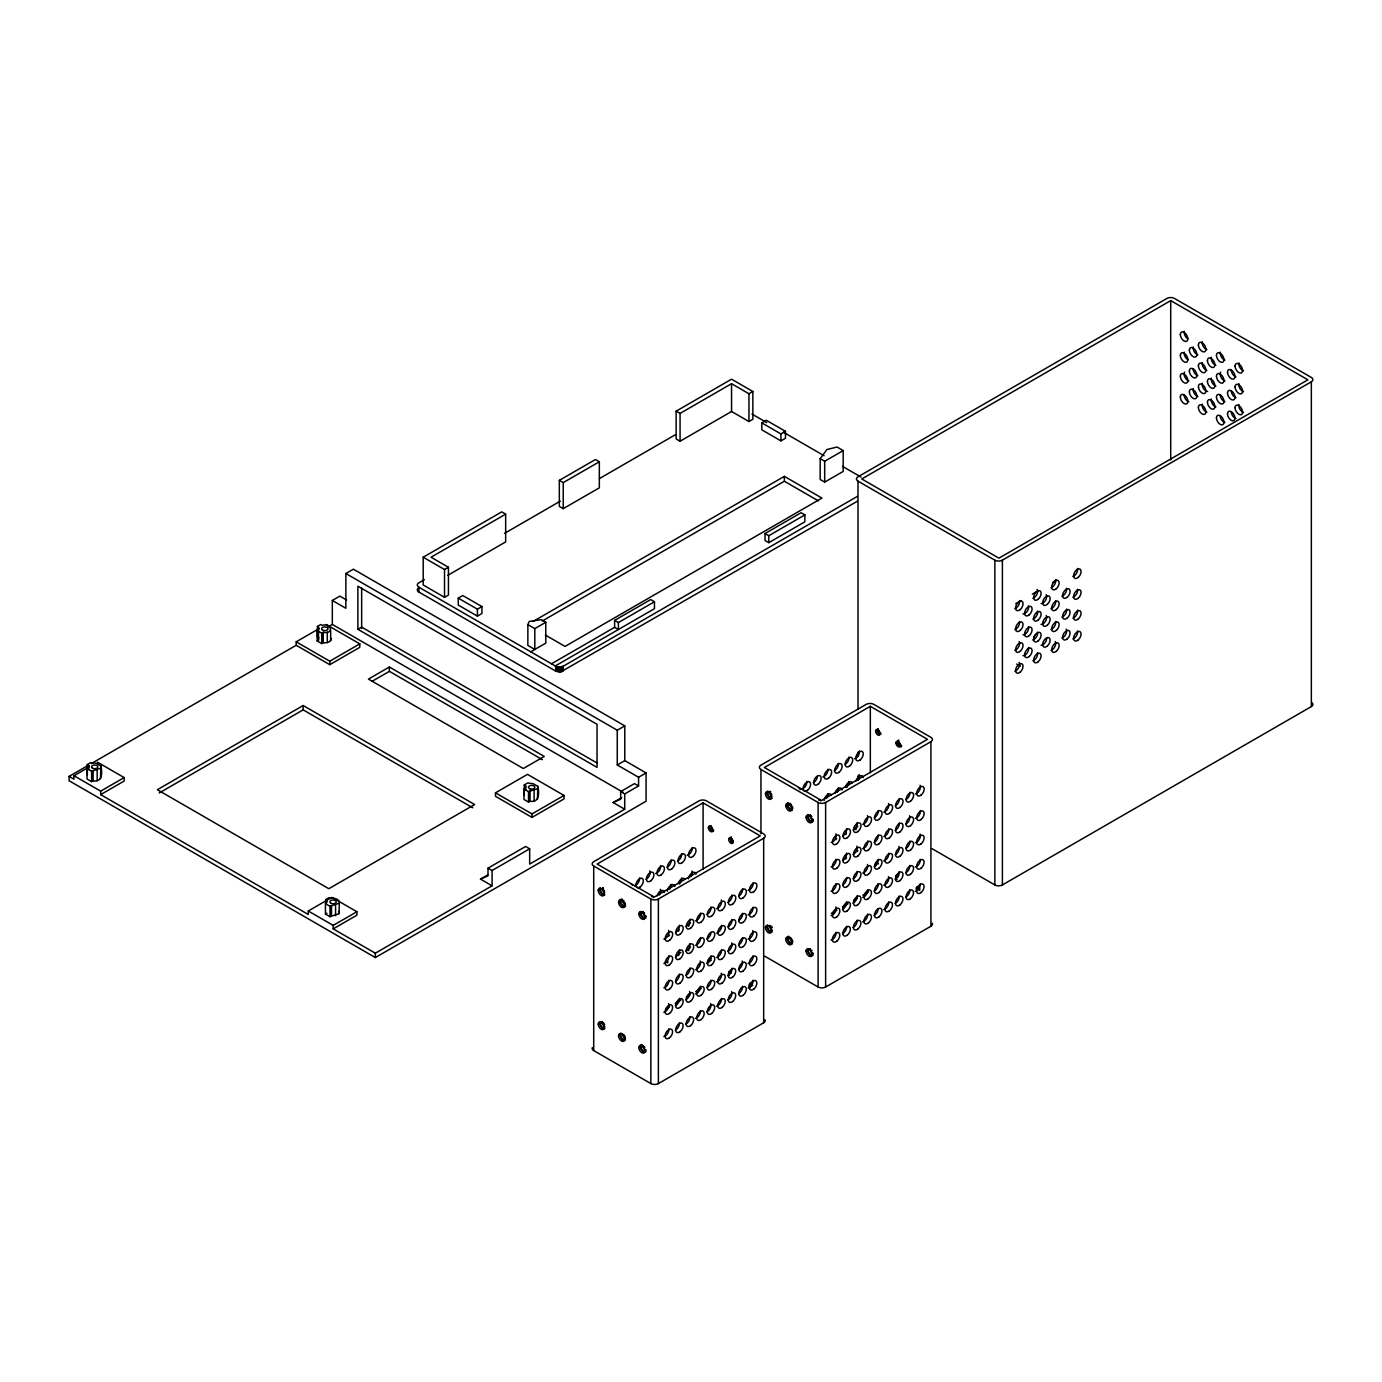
<?xml version="1.0" encoding="UTF-8"?>
<svg xmlns="http://www.w3.org/2000/svg" width="1382" height="1382" viewBox="0 0 1382 1382"><rect width="100%" height="100%" fill="white"/><g stroke="black" fill="none" stroke-linecap="round" stroke-linejoin="round"><path stroke-width="1.5" d="M857.255 501.303L560.85 671.894L555.719 671.099L418.85 592.032L418.85 587.177A5.321 3.075 0 0 1 418.85 582.824L424.429 579.611M423.203 557.222L423.203 585.001L444.52 597.318L448.442 595.055L448.442 567.259L431.029 557.222L505.657 514.139L501.735 511.876L423.203 557.222L444.52 569.522L444.52 597.318M458.271 598.13L458.271 605.074L477.412 616.13L481.921 613.522L481.921 606.577L462.797 595.538L458.271 598.13L477.412 609.186L477.412 616.13M505.657 514.139L505.657 541.917L447.82 575.309M527.872 624.612L527.855 645.446L534.817 649.454L545.786 643.114L545.786 622.28L541.278 619.672L529.254 621.416L527.872 624.612L534.817 628.62L534.817 649.454L530.757 651.803L418.85 587.177M555.719 671.099L555.719 666.228L530.757 651.803M556.825 671.583L556.825 666.729L555.719 666.228M558.103 671.894L558.103 667.022L556.825 666.729M559.485 671.998L559.485 667.126L563.234 666.228L857.272 496.449M560.85 671.894L560.85 667.022M562.146 671.583L562.146 666.729M563.2 671.116L563.234 666.228M614.61 620.397L618.376 622.574L618.359 629.518L614.61 627.342L614.61 620.397L650.715 599.563L654.463 601.74L654.463 608.685L555.27 665.969M765.023 533.556L765.023 540.5L768.772 542.677L804.877 521.826L804.877 514.881L801.111 512.722L765.023 533.556L768.772 535.732L768.772 542.677M542.331 620.967L784.354 481.23L784.354 476.358L821.945 498.09L565.048 646.43L545.354 635.046M820.182 458.651L820.165 479.485L824.691 482.093L843.193 471.417L843.193 450.584L837.06 447.025L826.937 449.53L820.182 458.651L824.691 461.26L843.193 450.584M824.691 482.093L824.691 461.26M87.325 764.54C89.692 764.816 88.69 768.288 87.066 768.617L87.066 779.033L91.609 781.659L93.112 780.795C102.458 782.782 102.493 772.279 100.817 765.922L96.274 763.296L90.694 762.57L87.325 764.54L87.325 774.957M100.558 778.688L100.817 765.922M325.703 899.578C328.07 899.855 327.085 903.344 325.444 903.673L325.444 914.089L329.987 916.698L338.935 913.727L339.402 902.325C339.108 898.887 333.598 897.592 330.592 898.49L329.071 897.626L325.703 899.578L325.703 903.759M338.987 913.692L339.195 911.377M524.244 784.959C526.611 785.235 525.626 788.707 523.985 789.036L523.985 799.452L528.529 802.078L530.032 801.215C539.395 803.201 539.412 792.698 537.753 786.341L533.21 783.715L527.613 782.989L524.244 784.959L524.244 795.376M537.494 799.107L537.753 786.341M100.558 768.271L91.609 771.242L91.609 781.659M317.428 626.461C319.795 626.737 318.81 630.209 317.169 630.538L317.169 640.972L321.712 643.58L321.712 633.163L323.215 632.3C334.237 634.424 331.594 622.608 322.317 625.372L320.797 624.509L317.428 626.461L317.428 636.877L318.931 637.741M321.712 643.58L323.215 642.716C326.048 643.286 332.008 642.06 330.92 638.259M338.935 903.31L329.987 906.281L329.987 916.698M537.494 788.69L528.529 791.661L528.529 802.078M623.247 792.387L332.319 624.422L332.319 600.462L345.863 608.27L345.863 573.53L353.377 569.194L624.785 725.895L624.785 760.618L646.085 772.918L646.085 801.232L375.334 957.553L69.1 780.744L69.1 776.39L87.722 765.645M332.319 600.462L339.851 596.108L346.606 600.03M676.144 411.18L731.544 379.186L752.862 391.486L752.879 419.282L748.958 421.545L731.562 411.49L731.544 383.695L680.065 413.425L676.144 411.18L676.161 438.958L680.065 441.221L731.562 411.49M559.33 480.366L595.435 459.515L599.339 461.778L599.339 487.829L563.234 508.662L559.33 506.417L559.33 480.366L563.234 482.612L563.234 508.662M563.234 482.612L599.339 461.778M91.437 763.503L296.197 645.29L296.197 641.818L319.138 628.568M327.741 627.082L332.319 624.422M69.1 776.39L73.972 779.206L73.972 775.734L88.431 767.39M317.169 640.972L318.672 640.091M504.465 533.4L560.297 501.165M599.373 478.604L675.677 434.553M444.52 569.522L448.442 567.259M731.544 383.695L748.958 393.749L752.862 391.486M357.886 629.294L597.041 767.373L597.041 724.289L357.886 586.21L357.886 629.294L361.652 627.117L597.076 763.037M100.661 791.143L124.155 777.582L124.155 781.055L100.661 794.615L100.661 791.143L73.972 775.734M296.197 641.818L329.78 661.201L359.786 643.874L359.786 647.346L329.78 664.673L296.197 645.29M761.81 422.875L766.319 420.283L785.46 431.322L785.46 438.267L780.934 440.875L761.81 429.837L761.81 422.875L780.934 433.931L785.46 431.322M303.159 705.528L157.358 789.709L328.83 888.712L474.631 804.531L303.159 705.528L303.159 709.864L472.765 807.796M159.224 792.974L303.159 709.864M477.412 609.186L481.921 606.577M389.379 667.005L368.441 679.098L523.329 768.513L544.266 756.42L389.379 667.005L389.379 671.341L542.4 759.685M371.931 681.43L389.379 671.341M533.02 621.485L784.354 476.358M534.817 628.62L545.786 622.28M1170.709 300.602L861.763 478.967L998.927 558.173L1307.89 379.808L1170.709 300.602L1170.709 459.947M618.376 622.574L654.463 601.74M768.772 535.732L804.877 514.881M551.504 663.775L614.61 627.342M495.482 792.836L527.492 774.352L564.011 795.445L564.011 798.917L532.001 817.401L495.482 796.308L495.482 792.836L532.001 813.929L564.011 795.445M345.863 573.53L617.27 730.232L624.785 725.895M308.272 910.997L331.939 897.333L356.884 911.74L356.884 915.212L333.2 928.877L333.2 925.404L308.272 910.997L308.272 914.469L100.661 794.615M325.444 914.089L326.947 913.226M333.2 925.404L356.884 911.74M617.27 730.232L617.27 764.972L624.785 760.618M857.997 481.143L994.867 560.159A5.321 3.075 0 0 0 1002.399 560.159L1311.345 381.795A5.321 3.075 0 0 0 1311.345 377.459L1174.458 298.426A5.321 3.075 0 0 0 1166.944 298.426L857.997 476.807A5.321 3.075 0 0 0 857.997 481.143L857.997 709.139M617.27 764.972L638.57 777.271L646.085 772.918M529.669 848.807L492.078 870.522L492.078 885.81L480.487 879.125L488.001 875.825L488.001 868.172L525.609 846.475L529.669 848.807L529.669 864.096L624.716 809.23L624.716 793.942L638.57 785.943L638.57 777.271M624.716 809.23L613.124 802.545L620.656 799.245L620.656 791.61L634.511 783.611L638.57 785.943M480.487 879.125L487.656 874.996M613.124 802.545L621.779 797.552M333.2 928.877L375.334 953.2L492.078 885.81M1015.735 603.709L1021.263 600.514M1032.337 594.122L1037.865 590.926M1052.618 582.409L1056.297 580.285M703.092 802.873L597.128 864.061L654.273 897.056L760.238 835.885L703.092 802.873L703.092 869.399M870.332 706.323L764.367 767.494L821.513 800.506L927.495 739.318L870.332 706.323L870.332 772.849M593.707 866.03L650.853 899.026A5.321 3.075 0 0 0 658.385 899.026L763.659 838.252A5.321 3.075 0 0 0 763.659 833.899L706.513 800.904A5.321 3.075 0 0 0 698.981 800.904L593.707 861.694A5.321 3.075 0 0 0 593.707 866.03L593.707 1050.562L650.853 1083.574A5.321 3.075 0 0 0 658.385 1083.574L763.659 1022.784A5.321 3.075 0 0 0 765.041 1019.812M760.946 769.48L818.092 802.476A5.321 3.075 0 0 0 825.624 802.476L930.915 741.685A5.321 3.075 0 0 0 930.915 737.349L873.752 704.354A5.321 3.075 0 0 0 866.238 704.354L760.946 765.127A5.321 3.075 0 0 0 760.946 769.48L760.946 833.847M665.899 1008.877L669.631 1006.735M675.193 1003.522L680.773 1000.292M686.353 997.078L690.067 994.936M695.647 991.706L701.227 988.493M831.29 913.398L836.87 910.185M842.45 906.955L848.012 903.742M853.592 900.511L857.324 898.369M862.886 895.156L868.466 891.926M764.626 956.137L818.092 987.007A5.321 3.075 0 0 0 825.624 987.007L930.915 926.234A5.321 3.075 0 0 0 932.28 923.262M931.986 848.652L994.867 884.946A5.321 3.075 0 0 0 1002.399 884.946L1311.345 706.582A5.321 3.075 0 0 0 1312.192 702.885M558.103 667.022L559.485 667.126M751.963 414.064L766.751 422.616M783.404 432.221L824.104 455.715M842.588 466.408L861.09 477.084M784.354 481.23L818.369 500.889M1016.737 664.068L1020.452 666.21M620.656 791.61L624.716 793.942M326.204 624.491L359.786 643.874M317.169 630.538L321.712 633.163M523.985 789.036L528.529 791.661M488.001 868.172L492.078 870.522M97.466 762.173L124.155 777.582M325.444 903.673L329.987 906.281M87.066 768.617L91.609 771.242M318.465 638.726L318.482 639.693L318.482 629.276M1311.345 381.795L1311.345 706.582M1002.399 560.159L1002.399 884.946M994.867 560.159L994.867 884.946M930.915 741.685L930.915 926.234M857.997 752.154L857.997 756.455M857.997 775.82L857.997 780.122M825.624 802.476L825.624 987.007M818.092 802.476L818.092 987.007M780.934 433.931L780.934 440.875M763.659 838.252L763.659 1022.784M748.958 393.749L748.958 421.545M680.065 413.425L680.065 441.221M658.385 899.026L658.385 1083.574M650.853 899.026L650.853 1083.574M534.108 790.642L534.108 801.059M532.001 813.929L532.001 817.401M530.032 790.78L530.032 801.215M525.747 785.822L525.747 789.986M375.334 953.2L375.334 957.553M361.652 588.196L361.652 628.534M335.567 905.279L335.567 915.696M331.49 905.417L331.49 915.834M330.661 630.192L330.661 640.609M329.78 661.201L329.78 664.673M327.292 632.144L327.292 642.578M323.215 632.3L323.215 642.716M97.189 770.223L97.189 780.64M93.112 770.361L93.112 780.795M88.828 765.403L88.828 769.567M604.556 893.48A2.971 1.728 60 0 1 601.826 892.91A2.971 1.728 60 0 1 600.738 889.248A2.971 1.728 60 0 1 603.278 889.179M604.21 890.353A2.971 1.728 60 0 1 604.556 891.062M604.642 892.547A2.971 1.728 60 0 1 602.811 887.849M604.85 894.897A4.25 2.453 60 0 1 600.894 892.91A4.25 2.453 60 0 1 600.116 887.97M602.725 887.745A4.25 2.453 60 0 1 603.502 888.315M604.746 1027.292A3.196 1.848 60 0 1 601.896 1026.895A3.196 1.848 60 0 1 600.565 1022.956A3.196 1.848 60 0 1 603.174 1022.663M603.744 1023.216A3.196 1.848 60 0 1 604.608 1024.615M604.763 1026.515A3.196 1.848 60 0 1 602.431 1022.041M604.85 1028.64A4.25 2.453 60 0 1 600.894 1026.653A4.25 2.453 60 0 1 600.116 1021.713M713.648 830.737A3.196 1.848 60 0 1 711.16 829.096A3.196 1.848 60 0 1 710.348 825.883M713.561 830.116A4.25 2.453 60 0 1 711.039 825.59M710.348 960.974A3.196 1.848 60 0 1 710.935 958.797M708.655 962.839A3.196 1.848 60 0 1 708.811 960.041A3.196 1.848 60 0 1 711.194 960.49M712.836 831.463A4.25 2.453 60 0 1 709.709 827.438M651.406 896.555A5.321 3.075 -60 0 1 653.531 897.574M657.124 895.864A5.321 3.075 -60 0 1 660.976 890.785A5.321 3.075 -60 0 1 664.362 892.392M667.385 891.2A5.321 3.075 -60 0 1 670.961 885.171A5.321 3.075 -60 0 1 674.831 886.501M678.147 883.72A5.321 3.075 -60 0 1 681.516 878.917A5.321 3.075 -60 0 1 685.092 879.349M688.495 878.848A5.321 3.075 -60 0 1 692.071 872.819A5.321 3.075 -60 0 1 695.941 874.167M667.523 963.029A5.321 3.075 -60 0 1 667.972 961.768M678.527 955.498A5.321 3.075 -60 0 1 679.201 954.288M680.03 953.2A5.321 3.075 -60 0 1 680.963 952.319M688.633 950.678A5.321 3.075 -60 0 1 689.082 949.417M689.739 948.19A5.321 3.075 -60 0 1 690.568 947.102M668.663 936.184A5.321 3.075 -60 0 1 669.475 935.096M678.545 931.14A5.321 3.075 -60 0 1 679.218 929.931M688.651 926.32A5.321 3.075 -60 0 1 689.1 925.059M689.756 923.832A5.321 3.075 -60 0 1 690.585 922.744M631.246 884.273A5.321 3.075 -60 0 1 632.507 885.257M691.881 871.075A5.321 3.075 -60 0 1 690.896 876.81M692.209 847.529A5.321 3.075 -60 0 1 687.234 855.251M681.654 853.627A5.321 3.075 -60 0 1 677.646 861.038M681.637 878.071A5.321 3.075 -60 0 1 679.529 883.996M671.082 884.342A5.321 3.075 -60 0 1 669.804 889.162M671.099 859.88A5.321 3.075 -60 0 1 667.074 867.291M660.613 865.771A5.321 3.075 -60 0 1 655.638 873.493M660.302 889.317A5.321 3.075 -60 0 1 659.318 895.052M649.799 870.936A5.321 3.075 -60 0 1 646.068 879.263M639.572 877.95A5.321 3.075 -60 0 1 634.58 885.672M668.784 1028.847A5.321 3.075 -60 0 1 663.809 1036.569M679.322 1022.766A5.321 3.075 -60 0 1 675.297 1030.177M689.843 1016.686A5.321 3.075 -60 0 1 685.835 1024.097M700.38 1010.622A5.321 3.075 -60 0 1 695.405 1018.344M710.607 1003.626A5.321 3.075 -60 0 1 706.893 1011.935M721.439 998.46A5.321 3.075 -60 0 1 716.463 1006.182M731.631 991.654A5.321 3.075 -60 0 1 727.899 999.981M742.48 986.299A5.321 3.075 -60 0 1 738.454 993.71M753.017 980.218A5.321 3.075 -60 0 1 748.042 987.94M753.035 955.86A5.321 3.075 -60 0 1 748.059 963.582M752.775 930.604A5.321 3.075 -60 0 1 752.154 935.735A5.321 3.075 -60 0 1 748.094 939.242M742.531 937.601A5.321 3.075 -60 0 1 738.506 945.012M742.203 961.043A5.321 3.075 -60 0 1 738.472 969.352M731.942 968.195A5.321 3.075 -60 0 1 727.917 975.623M731.683 942.956A5.321 3.075 -60 0 1 727.951 951.282M731.994 919.514A5.321 3.075 -60 0 1 727.968 926.925M742.549 913.243A5.321 3.075 -60 0 1 738.524 920.654M753.104 907.162A5.321 3.075 -60 0 1 748.111 914.884M753.121 882.701A5.321 3.075 -60 0 1 748.146 890.423M742.583 888.781A5.321 3.075 -60 0 1 738.558 896.192M732.028 895.052A5.321 3.075 -60 0 1 728.003 902.463M721.249 900.028A5.321 3.075 -60 0 1 720.609 905.158A5.321 3.075 -60 0 1 716.567 908.665M721.508 925.404A5.321 3.075 -60 0 1 716.532 933.126M721.49 949.762A5.321 3.075 -60 0 1 716.515 957.484M721.162 973.187A5.321 3.075 -60 0 1 720.54 978.318A5.321 3.075 -60 0 1 716.481 981.807M710.918 980.166A5.321 3.075 -60 0 1 706.91 987.577M710.97 955.843A5.321 3.075 -60 0 1 706.945 963.254M711.022 932.591A5.321 3.075 -60 0 1 706.962 938.879M700.449 937.566A5.321 3.075 -60 0 1 695.474 945.288M700.138 961.026A5.321 3.075 -60 0 1 699.517 966.156A5.321 3.075 -60 0 1 695.457 969.646M700.398 986.264A5.321 3.075 -60 0 1 695.422 993.986M689.566 991.412A5.321 3.075 -60 0 1 685.852 999.739M679.339 998.409A5.321 3.075 -60 0 1 675.314 1005.82M668.508 1003.574A5.321 3.075 -60 0 1 667.886 1008.705A5.321 3.075 -60 0 1 663.826 1012.211M668.853 980.149A5.321 3.075 -60 0 1 663.861 987.871M679.374 974.068A5.321 3.075 -60 0 1 675.349 981.479M689.912 967.987A5.321 3.075 -60 0 1 685.887 975.398M668.871 955.791A5.321 3.075 -60 0 1 663.878 963.513M679.391 949.71A5.321 3.075 -60 0 1 675.366 957.121M689.929 943.63A5.321 3.075 -60 0 1 685.904 951.041M668.594 930.414A5.321 3.075 -60 0 1 667.972 935.562A5.321 3.075 -60 0 1 663.913 939.052M679.426 925.249A5.321 3.075 -60 0 1 675.401 932.66M689.946 919.168A5.321 3.075 -60 0 1 685.938 926.579M700.484 913.105A5.321 3.075 -60 0 1 695.509 920.827M711.004 907.007A5.321 3.075 -60 0 1 706.997 914.435M730.871 973.464A3.196 1.848 60 0 1 730.871 970.855M733.41 842.398A3.196 1.848 60 0 1 730.871 839.72A3.196 1.848 60 0 1 731.233 836.784M733.427 841.465A4.25 2.453 60 0 1 731.389 837.717M624.992 902.757A3.196 1.848 60 0 1 623.99 905.849A3.196 1.848 60 0 1 620.915 902.601A3.196 1.848 60 0 1 622.453 900.079M623.023 900.338A3.196 1.848 60 0 1 624.163 901.34M624.629 1035.757A3.196 1.848 60 0 1 624.318 1039.558A3.196 1.848 60 0 1 620.984 1036.604A3.196 1.848 60 0 1 622.453 1033.822M623.61 1034.496A3.196 1.848 60 0 1 624.163 1035.066M645.549 915.454A3.196 1.848 60 0 1 643.563 917.389A3.196 1.848 60 0 1 641.075 913.398A3.196 1.848 60 0 1 643.511 912.155M644.081 912.638A3.196 1.848 60 0 1 644.599 913.243M645.584 1049.508A3.196 1.848 60 0 1 643.511 1051.097A3.196 1.848 60 0 1 641.093 1047.297A3.196 1.848 60 0 1 643.166 1045.708M644.306 1046.623A3.196 1.848 60 0 1 644.807 1047.28M751.549 985.919A3.196 1.848 60 0 1 750.962 983.068M752.672 985.642A4.25 2.453 60 0 1 751.808 983.639M729.316 975.312A3.196 1.848 60 0 1 728.729 972.462M728.953 971.961A3.196 1.848 60 0 1 731.493 972.202M750.098 987.715A3.196 1.848 60 0 1 748.958 984.813M749.631 983.345A3.196 1.848 60 0 1 752.344 984.502M625.528 904.692A3.196 1.848 60 0 1 622.695 900.528M646.223 916.473A3.196 1.848 60 0 1 643.753 914.625A3.196 1.848 60 0 1 643.131 911.464M625.528 1038.418A3.196 1.848 60 0 1 622.695 1034.272M645.999 1050.182A3.196 1.848 60 0 1 643.027 1045.535M644.841 918.546A4.25 2.453 60 0 1 641.213 915.886A4.25 2.453 60 0 1 640.73 911.429M645.947 917.907A4.25 2.453 60 0 1 645.463 918.339M625.597 906.229A4.25 2.453 60 0 1 620.604 903.569A4.25 2.453 60 0 1 622.332 899.164M625.165 1040.352A4.25 2.453 60 0 1 620.915 1037.917A4.25 2.453 60 0 1 620.898 1032.993M645.947 1051.633A4.25 2.453 60 0 1 641.213 1049.629A4.25 2.453 60 0 1 641.835 1044.516M731.924 842.329A4.25 2.453 60 0 1 730.612 840.602M729.886 838.58A4.25 2.453 60 0 1 729.834 837.647M751.169 986.506A4.25 2.453 60 0 1 750.132 983.535M593.707 1050.562A5.321 3.075 0 0 1 592.325 1047.608M771.795 796.93A2.971 1.728 60 0 1 769.083 796.343A2.971 1.728 60 0 1 767.995 792.681A2.971 1.728 60 0 1 770.517 792.629M771.45 793.804A2.971 1.728 60 0 1 771.795 794.495M771.882 795.98A2.971 1.728 60 0 1 770.068 791.281A4.25 2.453 60 0 1 770.741 791.748M772.089 798.347A4.25 2.453 60 0 1 767.839 795.894A4.25 2.453 60 0 1 767.839 790.97M771.985 930.725A3.196 1.848 60 0 1 769.135 930.328A3.196 1.848 60 0 1 767.805 926.406A3.196 1.848 60 0 1 770.43 926.113M770.983 926.648A3.196 1.848 60 0 1 771.847 928.048M772.02 929.965A3.196 1.848 60 0 1 769.67 925.491M772.089 932.073A4.25 2.453 60 0 1 768.133 930.086A4.25 2.453 60 0 1 767.356 925.163M771.467 926.251A4.25 2.453 60 0 1 772.089 927.167M880.904 734.17A3.196 1.848 60 0 1 878.175 732.184A3.196 1.848 60 0 1 877.812 728.832M880.8 733.548A4.25 2.453 60 0 1 878.278 729.04M875.67 865.529A3.196 1.848 60 0 1 878.434 863.923M879.298 734.429A4.25 2.453 60 0 1 878.537 733.738M877.881 732.875A4.25 2.453 60 0 1 876.965 730.888M818.645 800.005A5.321 3.075 -60 0 1 820.77 801.007M824.156 800.541A5.321 3.075 -60 0 1 827.231 794.857A5.321 3.075 -60 0 1 831.29 794.926M834.832 793.423A5.321 3.075 -60 0 1 838.701 788.345A5.321 3.075 -60 0 1 842.07 789.951M845.404 787.153A5.321 3.075 -60 0 1 848.755 782.35A5.321 3.075 -60 0 1 852.331 782.782M855.942 781.072A5.321 3.075 -60 0 1 859.794 775.993A5.321 3.075 -60 0 1 863.18 777.6M845.784 858.948A5.321 3.075 -60 0 1 846.44 857.721M856.978 851.64A5.321 3.075 -60 0 1 857.807 850.552M835.903 839.634A5.321 3.075 -60 0 1 836.732 838.546M845.801 834.59A5.321 3.075 -60 0 1 846.458 833.363M855.89 829.77A5.321 3.075 -60 0 1 856.339 828.492M856.995 827.282A5.321 3.075 -60 0 1 857.825 826.194M798.485 787.723A5.321 3.075 -60 0 1 800.04 789.623M859.12 774.525A5.321 3.075 -60 0 1 858.136 780.26M859.449 750.979A5.321 3.075 -60 0 1 854.473 758.701M848.911 757.06A5.321 3.075 -60 0 1 844.886 764.471M848.876 781.521A5.321 3.075 -60 0 1 848.254 785.131M847.598 786.341A5.321 3.075 -60 0 1 846.769 787.429M838.321 787.775A5.321 3.075 -60 0 1 837.043 792.594M838.338 763.313A5.321 3.075 -60 0 1 834.331 770.724M827.87 769.204A5.321 3.075 -60 0 1 822.877 776.926M827.835 793.665A5.321 3.075 -60 0 1 826.557 798.485M817.384 776.39A5.321 3.075 -60 0 1 813.307 782.696M806.812 781.383A5.321 3.075 -60 0 1 801.819 789.105M836.041 932.297A5.321 3.075 -60 0 1 831.048 940.019M846.561 926.216A5.321 3.075 -60 0 1 842.536 933.627M857.099 920.136A5.321 3.075 -60 0 1 853.074 927.547M867.62 914.072A5.321 3.075 -60 0 1 862.644 921.794M878.192 909.08A5.321 3.075 -60 0 1 874.132 915.385M888.678 901.893A5.321 3.075 -60 0 1 883.703 909.615M899.164 896.002A5.321 3.075 -60 0 1 895.139 903.413M909.719 889.749A5.321 3.075 -60 0 1 905.694 897.16M920.274 883.651A5.321 3.075 -60 0 1 915.281 891.39M920.291 859.293A5.321 3.075 -60 0 1 915.299 867.015M920.032 834.054A5.321 3.075 -60 0 1 919.393 839.185A5.321 3.075 -60 0 1 915.333 842.692M909.771 841.051A5.321 3.075 -60 0 1 905.746 848.462M909.736 865.391A5.321 3.075 -60 0 1 905.711 872.802M899.181 871.645A5.321 3.075 -60 0 1 895.156 879.056M898.922 846.406A5.321 3.075 -60 0 1 895.191 854.715M899.233 822.946A5.321 3.075 -60 0 1 895.208 830.357M909.494 815.777A5.321 3.075 -60 0 1 905.78 824.104M920.343 810.612A5.321 3.075 -60 0 1 915.35 818.334M920.067 785.235A5.321 3.075 -60 0 1 919.445 790.366A5.321 3.075 -60 0 1 915.385 793.873M909.822 792.232A5.321 3.075 -60 0 1 905.797 799.642M899.267 798.485A5.321 3.075 -60 0 1 895.242 805.896M888.488 803.478A5.321 3.075 -60 0 1 887.849 808.608A5.321 3.075 -60 0 1 883.806 812.098M888.747 828.837A5.321 3.075 -60 0 1 883.772 836.559M888.73 853.195A5.321 3.075 -60 0 1 883.754 860.917M888.401 876.62A5.321 3.075 -60 0 1 887.78 881.768A5.321 3.075 -60 0 1 883.72 885.257M878.175 883.616A5.321 3.075 -60 0 1 874.15 891.027M878.209 859.276A5.321 3.075 -60 0 1 874.184 866.687M878.226 834.918A5.321 3.075 -60 0 1 874.201 842.329M867.689 841.016A5.321 3.075 -60 0 1 862.713 848.738M867.378 864.458A5.321 3.075 -60 0 1 866.756 869.606A5.321 3.075 -60 0 1 862.696 873.096M867.637 889.714A5.321 3.075 -60 0 1 862.662 897.436M857.116 895.778A5.321 3.075 -60 0 1 853.091 903.189M846.579 901.859A5.321 3.075 -60 0 1 842.554 909.27M835.747 907.024A5.321 3.075 -60 0 1 835.125 912.155A5.321 3.075 -60 0 1 831.066 915.661M836.093 883.599A5.321 3.075 -60 0 1 831.118 891.321M846.613 877.518A5.321 3.075 -60 0 1 842.605 884.929M857.151 871.437A5.321 3.075 -60 0 1 853.126 878.848M836.11 859.241A5.321 3.075 -60 0 1 831.135 866.963M846.63 853.16A5.321 3.075 -60 0 1 842.623 860.571M856.875 846.164A5.321 3.075 -60 0 1 853.143 854.491M835.834 833.864A5.321 3.075 -60 0 1 835.212 838.995A5.321 3.075 -60 0 1 831.152 842.502M846.665 828.699A5.321 3.075 -60 0 1 842.64 836.11M857.203 822.618A5.321 3.075 -60 0 1 853.178 830.029M867.43 815.639A5.321 3.075 -60 0 1 866.808 820.787A5.321 3.075 -60 0 1 862.748 824.277M878.244 810.457A5.321 3.075 -60 0 1 874.236 817.868M898.127 876.896A3.196 1.848 60 0 1 898.473 873.96M901.669 745.762A3.196 1.848 60 0 1 898.283 743.551A3.196 1.848 60 0 1 898.939 740.078M901.444 745.503A4.25 2.453 60 0 1 898.646 741.167M792.232 806.207A3.196 1.848 60 0 1 791.575 809.265A3.196 1.848 60 0 1 788.552 807.053A3.196 1.848 60 0 1 788.673 803.616M789.692 803.529A3.196 1.848 60 0 1 791.402 804.773M791.869 939.19A3.196 1.848 60 0 1 791.575 943.008A3.196 1.848 60 0 1 788.224 940.036A3.196 1.848 60 0 1 789.692 937.272M790.279 937.514A3.196 1.848 60 0 1 791.402 938.516M812.789 818.904A3.196 1.848 60 0 1 810.802 820.822A3.196 1.848 60 0 1 808.315 816.831A3.196 1.848 60 0 1 810.75 815.605M811.32 816.071A3.196 1.848 60 0 1 811.856 816.693M812.823 952.941A3.196 1.848 60 0 1 810.75 954.53A3.196 1.848 60 0 1 808.332 950.747A3.196 1.848 60 0 1 810.405 949.14M811.562 950.056A3.196 1.848 60 0 1 812.046 950.712M919.79 890.63A3.196 1.848 60 0 1 918.201 886.518M919.928 889.075A4.25 2.453 60 0 1 918.892 886.104M897.022 879.436A3.196 1.848 60 0 1 896.072 875.635A3.196 1.848 60 0 1 898.732 875.652M916.871 890.474A3.196 1.848 60 0 1 916.283 887.624M916.871 886.795A3.196 1.848 60 0 1 919.583 887.952M792.767 808.125A3.196 1.848 60 0 1 790.003 803.339M813.48 819.906A3.196 1.848 60 0 1 810.992 818.075A3.196 1.848 60 0 1 810.37 814.914M792.767 941.868A3.196 1.848 60 0 1 789.934 937.704M813.238 953.632A3.196 1.848 60 0 1 810.284 948.968M813.186 821.34A4.25 2.453 60 0 1 809.075 820.252A4.25 2.453 60 0 1 807.969 814.862M792.335 810.094A4.25 2.453 60 0 1 788.086 807.52A4.25 2.453 60 0 1 788.206 802.666M792.404 943.802A4.25 2.453 60 0 1 787.895 940.883A4.25 2.453 60 0 1 788.759 936.236M813.186 955.083A4.25 2.453 60 0 1 809.075 953.977A4.25 2.453 60 0 1 807.969 948.605M901.461 746.867A4.25 2.453 60 0 1 897.402 743.032M917.89 888.972A4.25 2.453 60 0 1 917.372 886.985M1034.824 635.184A10.641 6.133 -60 0 1 1033.494 637.638M1188.831 401.782A5.321 3.075 60 0 1 1184.098 394.855M1188.831 380.931A5.321 3.075 60 0 1 1184.875 377.096A5.321 3.075 60 0 1 1184.599 372.121M1187.864 359.683A5.321 3.075 60 0 1 1184.236 352.116M1187.864 338.832A5.321 3.075 60 0 1 1184.236 331.283M1206.883 412.199A5.321 3.075 60 0 1 1202.271 404.218M1207.609 391.452A5.321 3.075 60 0 1 1203.463 388.48A5.321 3.075 60 0 1 1202.34 383.177M1206.883 370.514A5.321 3.075 60 0 1 1202.271 362.533M1206.883 349.681A5.321 3.075 60 0 1 1202.271 341.7M1224.936 422.616A5.321 3.075 60 0 1 1220.202 415.688M1224.936 401.782A5.321 3.075 60 0 1 1220.202 394.855M1224.936 380.931A5.321 3.075 60 0 1 1220.98 377.096A5.321 3.075 60 0 1 1220.703 372.121M1224.936 360.097A5.321 3.075 60 0 1 1220.323 352.116M1197.866 396.565A5.321 3.075 60 0 1 1193.253 388.584M1215.901 406.982A5.321 3.075 60 0 1 1211.306 399.018M1197.866 375.731A5.321 3.075 60 0 1 1193.132 368.804M1215.901 386.148A5.321 3.075 60 0 1 1211.306 378.167M1197.866 354.88A5.321 3.075 60 0 1 1193.253 346.899M1215.901 365.297A5.321 3.075 60 0 1 1211.306 357.333M1235.992 418.573A5.321 3.075 60 0 1 1231.258 411.663M1235.992 397.74A5.321 3.075 60 0 1 1231.258 390.812M1235.992 376.906A5.321 3.075 60 0 1 1231.258 369.979M1046.174 594.64A5.321 3.075 -60 0 1 1045.587 600.22A5.321 3.075 -60 0 1 1041.043 603.537M1037.156 589.423A5.321 3.075 -60 0 1 1036.88 594.398A5.321 3.075 -60 0 1 1032.924 598.233M1019.484 600.686A5.321 3.075 -60 0 1 1014.872 608.65M1019.484 621.52A5.321 3.075 -60 0 1 1014.872 629.501M1028.502 605.886A5.321 3.075 -60 0 1 1027.172 611.241A5.321 3.075 -60 0 1 1022.991 613.953M1077.494 568.451A5.321 3.075 -60 0 1 1072.898 576.432M1055.589 579.835A5.321 3.075 -60 0 1 1050.976 587.816M1055.589 600.686A5.321 3.075 -60 0 1 1050.976 608.65M1066.524 588.283A5.321 3.075 -60 0 1 1061.912 596.264M1077.494 589.302A5.321 3.075 -60 0 1 1072.898 597.266M1066.524 609.134A5.321 3.075 -60 0 1 1061.912 617.115M1046.174 615.474A5.321 3.075 -60 0 1 1045.587 621.071A5.321 3.075 -60 0 1 1041.043 624.37M1037.537 611.103A5.321 3.075 -60 0 1 1032.924 619.084M1028.502 626.737A5.321 3.075 -60 0 1 1027.172 632.075A5.321 3.075 -60 0 1 1022.991 634.804M1077.494 610.136A5.321 3.075 -60 0 1 1072.898 618.117M1077.494 630.987A5.321 3.075 -60 0 1 1072.898 638.95M1066.144 629.138A5.321 3.075 -60 0 1 1065.868 634.113A5.321 3.075 -60 0 1 1061.912 637.948M1055.589 621.52A5.321 3.075 -60 0 1 1050.976 629.501M1037.571 632.144A5.321 3.075 -60 0 1 1032.734 639.97M1019.104 641.542A5.321 3.075 -60 0 1 1018.828 646.5A5.321 3.075 -60 0 1 1014.872 650.335M1028.502 647.571A5.321 3.075 -60 0 1 1027.172 652.926A5.321 3.075 -60 0 1 1022.991 655.638M1019.104 662.375A5.321 3.075 -60 0 1 1018.828 667.351A5.321 3.075 -60 0 1 1014.872 671.186M1037.537 652.788A5.321 3.075 -60 0 1 1032.924 660.769M1046.692 638.208A5.321 3.075 -60 0 1 1041.043 645.221M1055.209 641.542A5.321 3.075 -60 0 1 1054.932 646.5A5.321 3.075 -60 0 1 1050.976 650.335M418.85 592.032A5.321 3.075 0 0 1 418.003 588.335M1243.558 412.527A5.321 3.075 60 0 1 1238.946 404.546M1243.558 391.693A5.321 3.075 60 0 1 1238.946 383.712M1243.558 370.842A5.321 3.075 60 0 1 1238.946 362.861M92.508 768.202A3.196 1.848 0 0 0 97.776 767.252A3.196 1.848 0 0 0 93.734 765.092A3.196 1.848 0 0 0 92.508 768.202M598.216 890.353A4.25 2.453 60 0 0 602.725 895.968A4.25 2.453 60 0 0 602.725 889.939A4.25 2.453 60 0 0 598.216 890.353M598.216 1024.079A4.25 2.453 60 0 0 602.725 1029.694A4.25 2.453 60 0 0 602.725 1023.682A4.25 2.453 60 0 0 598.216 1024.079M708.344 827.628A3.196 1.848 60 0 0 711.73 831.843A3.196 1.848 60 0 0 711.73 827.317A3.196 1.848 60 0 0 708.344 827.628M650.818 880.818A5.321 3.075 -60 0 0 653.03 872.457A5.321 3.075 -60 0 0 646.621 877.484A5.321 3.075 -60 0 0 650.818 880.818M661.339 874.737A5.321 3.075 -60 0 0 663.55 866.376A5.321 3.075 -60 0 0 657.141 871.403A5.321 3.075 -60 0 0 661.339 874.737M671.825 868.846A5.321 3.075 -60 0 0 674.036 860.485A5.321 3.075 -60 0 0 667.627 865.512A5.321 3.075 -60 0 0 671.825 868.846M640.281 886.899A5.321 3.075 -60 0 0 642.492 878.555A5.321 3.075 -60 0 0 636.083 883.582A5.321 3.075 -60 0 0 640.281 886.899M682.38 862.575A5.321 3.075 -60 0 0 684.591 854.231A5.321 3.075 -60 0 0 678.182 859.259A5.321 3.075 -60 0 0 682.38 862.575M692.935 856.495A5.321 3.075 -60 0 0 695.146 848.151A5.321 3.075 -60 0 0 688.737 853.16A5.321 3.075 -60 0 0 692.935 856.495M711.678 964.791A5.321 3.075 -60 0 0 713.889 956.448A5.321 3.075 -60 0 0 707.48 961.475A5.321 3.075 -60 0 0 711.678 964.791M722.216 958.728A5.321 3.075 -60 0 0 724.427 950.367A5.321 3.075 -60 0 0 718.018 955.394A5.321 3.075 -60 0 0 722.216 958.728M732.702 952.837A5.321 3.075 -60 0 0 734.913 944.476A5.321 3.075 -60 0 0 728.504 949.503A5.321 3.075 -60 0 0 732.702 952.837M701.158 970.89A5.321 3.075 -60 0 0 703.369 962.546A5.321 3.075 -60 0 0 696.96 967.573A5.321 3.075 -60 0 0 701.158 970.89M690.62 976.953A5.321 3.075 -60 0 0 692.831 968.609A5.321 3.075 -60 0 0 686.422 973.636A5.321 3.075 -60 0 0 690.62 976.953M680.099 983.034A5.321 3.075 -60 0 0 682.311 974.69A5.321 3.075 -60 0 0 675.902 979.717A5.321 3.075 -60 0 0 680.099 983.034M669.562 989.115A5.321 3.075 -60 0 0 671.79 980.771A5.321 3.075 -60 0 0 665.364 985.781A5.321 3.075 -60 0 0 669.562 989.115M743.257 946.566A5.321 3.075 -60 0 0 745.468 938.223A5.321 3.075 -60 0 0 739.059 943.25A5.321 3.075 -60 0 0 743.257 946.566M753.795 940.486A5.321 3.075 -60 0 0 756.006 932.124A5.321 3.075 -60 0 0 749.597 937.151A5.321 3.075 -60 0 0 753.795 940.486M711.695 940.434A5.321 3.075 -60 0 0 713.924 932.09A5.321 3.075 -60 0 0 707.498 937.117A5.321 3.075 -60 0 0 711.695 940.434M722.233 934.37A5.321 3.075 -60 0 0 724.444 926.009A5.321 3.075 -60 0 0 718.035 931.036A5.321 3.075 -60 0 0 722.233 934.37M732.719 928.479A5.321 3.075 -60 0 0 734.93 920.118A5.321 3.075 -60 0 0 728.521 925.145A5.321 3.075 -60 0 0 732.719 928.479M701.175 946.532A5.321 3.075 -60 0 0 703.386 938.188A5.321 3.075 -60 0 0 696.977 943.215A5.321 3.075 -60 0 0 701.175 946.532M690.637 952.595A5.321 3.075 -60 0 0 692.866 944.252A5.321 3.075 -60 0 0 686.439 949.279A5.321 3.075 -60 0 0 690.637 952.595M680.117 958.676A5.321 3.075 -60 0 0 682.328 950.332A5.321 3.075 -60 0 0 675.919 955.342A5.321 3.075 -60 0 0 680.117 958.676M669.579 964.757A5.321 3.075 -60 0 0 671.807 956.413A5.321 3.075 -60 0 0 665.381 961.423A5.321 3.075 -60 0 0 669.579 964.757M743.274 922.209A5.321 3.075 -60 0 0 745.485 913.865A5.321 3.075 -60 0 0 739.076 918.892A5.321 3.075 -60 0 0 743.274 922.209M753.812 916.128A5.321 3.075 -60 0 0 756.023 907.767A5.321 3.075 -60 0 0 749.614 912.794A5.321 3.075 -60 0 0 753.812 916.128M711.626 1013.49A5.321 3.075 -60 0 0 713.838 1005.146A5.321 3.075 -60 0 0 707.429 1010.173A5.321 3.075 -60 0 0 711.626 1013.49M722.164 1007.409A5.321 3.075 -60 0 0 724.375 999.065A5.321 3.075 -60 0 0 717.966 1004.092A5.321 3.075 -60 0 0 722.164 1007.409M732.633 1001.518A5.321 3.075 -60 0 0 734.861 993.174A5.321 3.075 -60 0 0 728.435 998.201A5.321 3.075 -60 0 0 732.633 1001.518M701.106 1019.588A5.321 3.075 -60 0 0 703.317 1011.244A5.321 3.075 -60 0 0 696.908 1016.271A5.321 3.075 -60 0 0 701.106 1019.588M690.568 1025.651A5.321 3.075 -60 0 0 692.779 1017.307A5.321 3.075 -60 0 0 686.37 1022.317A5.321 3.075 -60 0 0 690.568 1025.651M680.048 1031.732A5.321 3.075 -60 0 0 682.259 1023.388A5.321 3.075 -60 0 0 675.85 1028.398A5.321 3.075 -60 0 0 680.048 1031.732M669.51 1037.813A5.321 3.075 -60 0 0 671.721 1029.452A5.321 3.075 -60 0 0 665.312 1034.479A5.321 3.075 -60 0 0 669.51 1037.813M743.205 995.265A5.321 3.075 -60 0 0 745.416 986.921A5.321 3.075 -60 0 0 739.007 991.948A5.321 3.075 -60 0 0 743.205 995.265M753.743 989.184A5.321 3.075 -60 0 0 755.954 980.823A5.321 3.075 -60 0 0 749.545 985.85A5.321 3.075 -60 0 0 753.743 989.184M711.644 989.132A5.321 3.075 -60 0 0 713.855 980.788A5.321 3.075 -60 0 0 707.446 985.815A5.321 3.075 -60 0 0 711.644 989.132M722.181 983.051A5.321 3.075 -60 0 0 724.393 974.707A5.321 3.075 -60 0 0 717.984 979.734A5.321 3.075 -60 0 0 722.181 983.051M732.65 977.16A5.321 3.075 -60 0 0 734.879 968.817A5.321 3.075 -60 0 0 728.452 973.844A5.321 3.075 -60 0 0 732.65 977.16M701.123 995.23A5.321 3.075 -60 0 0 703.334 986.886A5.321 3.075 -60 0 0 696.925 991.913A5.321 3.075 -60 0 0 701.123 995.23M690.585 1001.294A5.321 3.075 -60 0 0 692.797 992.95A5.321 3.075 -60 0 0 686.388 997.959A5.321 3.075 -60 0 0 690.585 1001.294M680.065 1007.374A5.321 3.075 -60 0 0 682.276 999.013A5.321 3.075 -60 0 0 675.867 1004.04A5.321 3.075 -60 0 0 680.065 1007.374M669.527 1013.455A5.321 3.075 -60 0 0 671.738 1005.094A5.321 3.075 -60 0 0 665.329 1010.121A5.321 3.075 -60 0 0 669.527 1013.455M743.222 970.907A5.321 3.075 -60 0 0 745.434 962.563A5.321 3.075 -60 0 0 739.024 967.59A5.321 3.075 -60 0 0 743.222 970.907M753.76 964.826A5.321 3.075 -60 0 0 755.971 956.465A5.321 3.075 -60 0 0 749.562 961.492A5.321 3.075 -60 0 0 753.76 964.826M711.73 915.972A5.321 3.075 -60 0 0 713.941 907.629A5.321 3.075 -60 0 0 707.532 912.656A5.321 3.075 -60 0 0 711.73 915.972M722.25 909.909A5.321 3.075 -60 0 0 724.479 901.548A5.321 3.075 -60 0 0 718.07 906.575A5.321 3.075 -60 0 0 722.25 909.909M732.736 904.018A5.321 3.075 -60 0 0 734.948 895.657A5.321 3.075 -60 0 0 728.539 900.684A5.321 3.075 -60 0 0 732.736 904.018M701.192 922.07A5.321 3.075 -60 0 0 703.421 913.727A5.321 3.075 -60 0 0 697.012 918.754A5.321 3.075 -60 0 0 701.192 922.07M690.672 928.134A5.321 3.075 -60 0 0 692.883 919.79A5.321 3.075 -60 0 0 686.474 924.817A5.321 3.075 -60 0 0 690.672 928.134M680.151 934.215A5.321 3.075 -60 0 0 682.363 925.871A5.321 3.075 -60 0 0 675.953 930.881A5.321 3.075 -60 0 0 680.151 934.215M669.614 940.296A5.321 3.075 -60 0 0 671.825 931.952A5.321 3.075 -60 0 0 665.416 936.961A5.321 3.075 -60 0 0 669.614 940.296M743.291 897.747A5.321 3.075 -60 0 0 745.52 889.403A5.321 3.075 -60 0 0 739.094 894.43A5.321 3.075 -60 0 0 743.291 897.747M753.846 891.666A5.321 3.075 -60 0 0 756.058 883.305A5.321 3.075 -60 0 0 749.649 888.332A5.321 3.075 -60 0 0 753.846 891.666M618.6 902.93A4.25 2.453 60 0 0 623.593 907.525A4.25 2.453 60 0 0 622.384 900.978A4.25 2.453 60 0 0 618.6 902.93M618.514 1035.826A4.25 2.453 60 0 0 623.04 1041.423A4.25 2.453 60 0 0 623.023 1035.394A4.25 2.453 60 0 0 618.514 1035.826M638.83 913.796A4.25 2.453 60 0 0 643.338 919.41A4.25 2.453 60 0 0 643.338 913.398A4.25 2.453 60 0 0 638.83 913.796M638.83 1047.539A4.25 2.453 60 0 0 643.338 1053.136A4.25 2.453 60 0 0 643.338 1047.124A4.25 2.453 60 0 0 638.83 1047.539M728.659 839.358A3.196 1.848 60 0 0 732.045 843.556A3.196 1.848 60 0 0 732.045 839.047A3.196 1.848 60 0 0 728.659 839.358M765.455 793.786A4.25 2.453 60 0 0 769.964 799.401A4.25 2.453 60 0 0 769.964 793.389A4.25 2.453 60 0 0 765.455 793.786M765.455 927.529A4.25 2.453 60 0 0 769.964 933.144A4.25 2.453 60 0 0 769.964 927.132A4.25 2.453 60 0 0 765.455 927.529M875.601 731.078A3.196 1.848 60 0 0 878.987 735.276A3.196 1.848 60 0 0 878.987 730.767A3.196 1.848 60 0 0 875.601 731.078M818.058 784.25A5.321 3.075 -60 0 0 820.269 775.907A5.321 3.075 -60 0 0 813.86 780.934A5.321 3.075 -60 0 0 818.058 784.25M828.578 778.17A5.321 3.075 -60 0 0 830.789 769.826A5.321 3.075 -60 0 0 824.38 774.853A5.321 3.075 -60 0 0 828.578 778.17M839.064 772.279A5.321 3.075 -60 0 0 841.275 763.935A5.321 3.075 -60 0 0 834.866 768.962A5.321 3.075 -60 0 0 839.064 772.279M807.52 790.349A5.321 3.075 -60 0 0 809.748 782.005A5.321 3.075 -60 0 0 803.322 787.014A5.321 3.075 -60 0 0 807.52 790.349M849.619 766.025A5.321 3.075 -60 0 0 851.83 757.682A5.321 3.075 -60 0 0 845.421 762.691A5.321 3.075 -60 0 0 849.619 766.025M860.174 759.945A5.321 3.075 -60 0 0 862.385 751.583A5.321 3.075 -60 0 0 855.976 756.61A5.321 3.075 -60 0 0 860.174 759.945M878.917 868.242A5.321 3.075 -60 0 0 881.146 859.898A5.321 3.075 -60 0 0 874.72 864.907A5.321 3.075 -60 0 0 878.917 868.242M889.455 862.161A5.321 3.075 -60 0 0 891.666 853.817A5.321 3.075 -60 0 0 885.257 858.844A5.321 3.075 -60 0 0 889.455 862.161M899.941 856.27A5.321 3.075 -60 0 0 902.152 847.926A5.321 3.075 -60 0 0 895.743 852.953A5.321 3.075 -60 0 0 899.941 856.27M868.397 874.34A5.321 3.075 -60 0 0 870.608 865.996A5.321 3.075 -60 0 0 864.199 871.005A5.321 3.075 -60 0 0 868.397 874.34M857.859 880.403A5.321 3.075 -60 0 0 860.088 872.042A5.321 3.075 -60 0 0 853.661 877.069A5.321 3.075 -60 0 0 857.859 880.403M847.339 886.484A5.321 3.075 -60 0 0 849.55 878.123A5.321 3.075 -60 0 0 843.141 883.15A5.321 3.075 -60 0 0 847.339 886.484M836.801 892.565A5.321 3.075 -60 0 0 839.029 884.204A5.321 3.075 -60 0 0 832.62 889.231A5.321 3.075 -60 0 0 836.801 892.565M910.496 850.016A5.321 3.075 -60 0 0 912.707 841.673A5.321 3.075 -60 0 0 906.298 846.682A5.321 3.075 -60 0 0 910.496 850.016M921.034 843.936A5.321 3.075 -60 0 0 923.262 835.574A5.321 3.075 -60 0 0 916.836 840.602A5.321 3.075 -60 0 0 921.034 843.936M878.935 843.884A5.321 3.075 -60 0 0 881.163 835.54A5.321 3.075 -60 0 0 874.754 840.55A5.321 3.075 -60 0 0 878.935 843.884M889.472 837.803A5.321 3.075 -60 0 0 891.684 829.459A5.321 3.075 -60 0 0 885.275 834.486A5.321 3.075 -60 0 0 889.472 837.803M899.958 831.912A5.321 3.075 -60 0 0 902.17 823.568A5.321 3.075 -60 0 0 895.761 828.595A5.321 3.075 -60 0 0 899.958 831.912M868.414 849.982A5.321 3.075 -60 0 0 870.625 841.638A5.321 3.075 -60 0 0 864.216 846.648A5.321 3.075 -60 0 0 868.414 849.982M857.894 856.045A5.321 3.075 -60 0 0 860.105 847.684A5.321 3.075 -60 0 0 853.696 852.711A5.321 3.075 -60 0 0 857.894 856.045M847.356 862.126A5.321 3.075 -60 0 0 849.567 853.765A5.321 3.075 -60 0 0 843.158 858.792A5.321 3.075 -60 0 0 847.356 862.126M836.836 868.207A5.321 3.075 -60 0 0 839.047 859.846A5.321 3.075 -60 0 0 832.638 864.873A5.321 3.075 -60 0 0 836.836 868.207M910.513 825.659A5.321 3.075 -60 0 0 912.725 817.315A5.321 3.075 -60 0 0 906.316 822.325A5.321 3.075 -60 0 0 910.513 825.659M921.051 819.561A5.321 3.075 -60 0 0 923.28 811.217A5.321 3.075 -60 0 0 916.853 816.244A5.321 3.075 -60 0 0 921.051 819.561M878.866 916.94A5.321 3.075 -60 0 0 881.077 908.596A5.321 3.075 -60 0 0 874.668 913.606A5.321 3.075 -60 0 0 878.866 916.94M889.403 910.859A5.321 3.075 -60 0 0 891.615 902.515A5.321 3.075 -60 0 0 885.206 907.525A5.321 3.075 -60 0 0 889.403 910.859M899.889 904.968A5.321 3.075 -60 0 0 902.101 896.624A5.321 3.075 -60 0 0 895.691 901.651A5.321 3.075 -60 0 0 899.889 904.968M868.345 923.038A5.321 3.075 -60 0 0 870.556 914.677A5.321 3.075 -60 0 0 864.147 919.704A5.321 3.075 -60 0 0 868.345 923.038M857.807 929.101A5.321 3.075 -60 0 0 860.019 920.74A5.321 3.075 -60 0 0 853.61 925.767A5.321 3.075 -60 0 0 857.807 929.101M847.287 935.182A5.321 3.075 -60 0 0 849.498 926.821A5.321 3.075 -60 0 0 843.089 931.848A5.321 3.075 -60 0 0 847.287 935.182M836.749 941.246A5.321 3.075 -60 0 0 838.96 932.902A5.321 3.075 -60 0 0 832.551 937.929A5.321 3.075 -60 0 0 836.749 941.246M910.444 898.715A5.321 3.075 -60 0 0 912.656 890.353A5.321 3.075 -60 0 0 906.247 895.381A5.321 3.075 -60 0 0 910.444 898.715M920.982 892.617A5.321 3.075 -60 0 0 923.193 884.273A5.321 3.075 -60 0 0 916.784 889.3A5.321 3.075 -60 0 0 920.982 892.617M878.883 892.582A5.321 3.075 -60 0 0 881.094 884.221A5.321 3.075 -60 0 0 874.685 889.248A5.321 3.075 -60 0 0 878.883 892.582M889.421 886.501A5.321 3.075 -60 0 0 891.632 878.157A5.321 3.075 -60 0 0 885.223 883.167A5.321 3.075 -60 0 0 889.421 886.501M899.907 880.61A5.321 3.075 -60 0 0 902.118 872.267A5.321 3.075 -60 0 0 895.709 877.276A5.321 3.075 -60 0 0 899.907 880.61M868.362 898.68A5.321 3.075 -60 0 0 870.574 890.319A5.321 3.075 -60 0 0 864.165 895.346A5.321 3.075 -60 0 0 868.362 898.68M857.825 904.744A5.321 3.075 -60 0 0 860.053 896.382A5.321 3.075 -60 0 0 853.627 901.409A5.321 3.075 -60 0 0 857.825 904.744M847.304 910.824A5.321 3.075 -60 0 0 849.515 902.463A5.321 3.075 -60 0 0 843.106 907.49A5.321 3.075 -60 0 0 847.304 910.824M836.766 916.888A5.321 3.075 -60 0 0 838.995 908.544A5.321 3.075 -60 0 0 832.569 913.571A5.321 3.075 -60 0 0 836.766 916.888M910.462 874.357A5.321 3.075 -60 0 0 912.673 865.996A5.321 3.075 -60 0 0 906.264 871.023A5.321 3.075 -60 0 0 910.462 874.357M920.999 868.259A5.321 3.075 -60 0 0 923.211 859.915A5.321 3.075 -60 0 0 916.802 864.942A5.321 3.075 -60 0 0 920.999 868.259M878.969 819.422A5.321 3.075 -60 0 0 881.18 811.079A5.321 3.075 -60 0 0 874.771 816.088A5.321 3.075 -60 0 0 878.969 819.422M889.507 813.342A5.321 3.075 -60 0 0 891.718 804.998A5.321 3.075 -60 0 0 885.309 810.025A5.321 3.075 -60 0 0 889.507 813.342M899.976 807.451A5.321 3.075 -60 0 0 902.204 799.107A5.321 3.075 -60 0 0 895.778 804.134A5.321 3.075 -60 0 0 899.976 807.451M868.449 825.52A5.321 3.075 -60 0 0 870.66 817.177A5.321 3.075 -60 0 0 864.251 822.186A5.321 3.075 -60 0 0 868.449 825.52M857.911 831.584A5.321 3.075 -60 0 0 860.122 823.223A5.321 3.075 -60 0 0 853.713 828.25A5.321 3.075 -60 0 0 857.911 831.584M847.391 837.665A5.321 3.075 -60 0 0 849.602 829.304A5.321 3.075 -60 0 0 843.193 834.331A5.321 3.075 -60 0 0 847.391 837.665M836.853 843.746A5.321 3.075 -60 0 0 839.064 835.384A5.321 3.075 -60 0 0 832.655 840.411A5.321 3.075 -60 0 0 836.853 843.746M910.548 801.197A5.321 3.075 -60 0 0 912.759 792.853A5.321 3.075 -60 0 0 906.35 797.863A5.321 3.075 -60 0 0 910.548 801.197M921.086 795.116A5.321 3.075 -60 0 0 923.297 786.755A5.321 3.075 -60 0 0 916.888 791.782A5.321 3.075 -60 0 0 921.086 795.116M785.84 806.38A4.25 2.453 60 0 0 790.832 810.975A4.25 2.453 60 0 0 789.623 804.41A4.25 2.453 60 0 0 785.84 806.38M785.753 939.276A4.25 2.453 60 0 0 790.279 944.856A4.25 2.453 60 0 0 790.262 938.827A4.25 2.453 60 0 0 785.753 939.276M806.069 817.246A4.25 2.453 60 0 0 810.578 822.86A4.25 2.453 60 0 0 810.578 816.831A4.25 2.453 60 0 0 806.069 817.246M806.069 950.971A4.25 2.453 60 0 0 810.578 956.586A4.25 2.453 60 0 0 810.578 950.574A4.25 2.453 60 0 0 806.069 950.971M895.899 742.79A3.196 1.848 60 0 0 899.285 747.006A3.196 1.848 60 0 0 899.285 742.497A3.196 1.848 60 0 0 895.899 742.79M1227.492 413.823A5.321 3.075 60 0 0 1233.141 420.836A5.321 3.075 60 0 0 1233.141 413.322A5.321 3.075 60 0 0 1227.492 413.823M1227.492 392.989A5.321 3.075 60 0 0 1233.141 400.003A5.321 3.075 60 0 0 1233.141 392.488A5.321 3.075 60 0 0 1227.492 392.989M1227.492 372.138A5.321 3.075 60 0 0 1233.141 379.152A5.321 3.075 60 0 0 1233.141 371.637A5.321 3.075 60 0 0 1227.492 372.138M1216.436 417.865A5.321 3.075 60 0 0 1222.085 424.879A5.321 3.075 60 0 0 1222.085 417.364A5.321 3.075 60 0 0 1216.436 417.865M1216.436 397.014A5.321 3.075 60 0 0 1222.085 404.045A5.321 3.075 60 0 0 1222.085 396.513A5.321 3.075 60 0 0 1216.436 397.014M1216.436 376.18A5.321 3.075 60 0 0 1222.085 383.194A5.321 3.075 60 0 0 1222.085 375.679A5.321 3.075 60 0 0 1216.436 376.18M1216.436 355.329A5.321 3.075 60 0 0 1222.085 362.36A5.321 3.075 60 0 0 1222.085 354.829A5.321 3.075 60 0 0 1216.436 355.329M1207.419 402.231A5.321 3.075 60 0 0 1213.051 409.245A5.321 3.075 60 0 0 1213.051 401.73A5.321 3.075 60 0 0 1207.419 402.231M1207.419 381.397A5.321 3.075 60 0 0 1213.051 388.411A5.321 3.075 60 0 0 1213.051 380.879A5.321 3.075 60 0 0 1207.419 381.397M1207.419 360.547A5.321 3.075 60 0 0 1213.051 367.56A5.321 3.075 60 0 0 1213.051 360.046A5.321 3.075 60 0 0 1207.419 360.547M1198.384 407.448A5.321 3.075 60 0 0 1204.033 414.462A5.321 3.075 60 0 0 1204.033 406.93A5.321 3.075 60 0 0 1198.384 407.448M1198.47 387.53A5.321 3.075 60 0 0 1204.655 393.455A5.321 3.075 60 0 0 1203.325 385.319A5.321 3.075 60 0 0 1198.47 387.53M1198.384 365.764A5.321 3.075 60 0 0 1204.033 372.777A5.321 3.075 60 0 0 1204.033 365.263A5.321 3.075 60 0 0 1198.384 365.764M1198.384 344.913A5.321 3.075 60 0 0 1204.033 351.926A5.321 3.075 60 0 0 1204.033 344.412A5.321 3.075 60 0 0 1198.384 344.913M1189.366 391.814A5.321 3.075 60 0 0 1194.998 398.828A5.321 3.075 60 0 0 1194.998 391.313A5.321 3.075 60 0 0 1189.366 391.814M1189.366 370.963A5.321 3.075 60 0 0 1194.998 377.977A5.321 3.075 60 0 0 1194.998 370.462A5.321 3.075 60 0 0 1189.366 370.963M1189.366 350.13A5.321 3.075 60 0 0 1194.998 357.143A5.321 3.075 60 0 0 1194.998 349.629A5.321 3.075 60 0 0 1189.366 350.13M1180.332 397.014A5.321 3.075 60 0 0 1185.981 404.045A5.321 3.075 60 0 0 1185.981 396.513A5.321 3.075 60 0 0 1180.332 397.014M1180.332 376.18A5.321 3.075 60 0 0 1185.981 383.194A5.321 3.075 60 0 0 1185.981 375.679A5.321 3.075 60 0 0 1180.332 376.18M1180.332 355.329A5.321 3.075 60 0 0 1185.981 362.36A5.321 3.075 60 0 0 1185.981 354.829A5.321 3.075 60 0 0 1180.332 355.329M1180.332 334.496A5.321 3.075 60 0 0 1185.981 341.509A5.321 3.075 60 0 0 1185.981 333.995A5.321 3.075 60 0 0 1180.332 334.496M1020.279 672.049A5.321 3.075 -60 0 0 1021.972 663.826A5.321 3.075 -60 0 0 1015.684 669.389A5.321 3.075 -60 0 0 1020.279 672.049M1020.279 651.216A5.321 3.075 -60 0 0 1021.972 642.976A5.321 3.075 -60 0 0 1015.684 648.555A5.321 3.075 -60 0 0 1020.279 651.216M1020.279 630.365A5.321 3.075 -60 0 0 1021.972 622.142A5.321 3.075 -60 0 0 1015.684 627.704A5.321 3.075 -60 0 0 1020.279 630.365M1020.279 609.531A5.321 3.075 -60 0 0 1021.972 601.291A5.321 3.075 -60 0 0 1015.684 606.871A5.321 3.075 -60 0 0 1020.279 609.531M1038.331 661.633A5.321 3.075 -60 0 0 1040.024 653.392A5.321 3.075 -60 0 0 1033.719 658.972A5.321 3.075 -60 0 0 1038.331 661.633M1038.124 640.972A5.321 3.075 -60 0 0 1040.162 632.645A5.321 3.075 -60 0 0 1033.788 637.862A5.321 3.075 -60 0 0 1038.124 640.972M1038.331 619.948A5.321 3.075 -60 0 0 1040.024 611.708A5.321 3.075 -60 0 0 1033.719 617.288A5.321 3.075 -60 0 0 1038.331 619.948M1038.331 599.114A5.321 3.075 -60 0 0 1040.024 590.874A5.321 3.075 -60 0 0 1033.719 596.454A5.321 3.075 -60 0 0 1038.331 599.114M1056.384 651.216A5.321 3.075 -60 0 0 1058.059 642.976A5.321 3.075 -60 0 0 1051.771 648.555A5.321 3.075 -60 0 0 1056.384 651.216M1056.384 630.365A5.321 3.075 -60 0 0 1058.059 622.142A5.321 3.075 -60 0 0 1051.771 627.722A5.321 3.075 -60 0 0 1056.384 630.365M1056.384 609.531A5.321 3.075 -60 0 0 1058.059 601.291A5.321 3.075 -60 0 0 1051.771 606.871A5.321 3.075 -60 0 0 1056.384 609.531M1056.384 588.68A5.321 3.075 -60 0 0 1058.059 580.457A5.321 3.075 -60 0 0 1051.771 586.037A5.321 3.075 -60 0 0 1056.384 588.68M1029.314 656.433A5.321 3.075 -60 0 0 1030.989 648.193A5.321 3.075 -60 0 0 1024.701 653.772A5.321 3.075 -60 0 0 1029.314 656.433M1047.349 645.999A5.321 3.075 -60 0 0 1049.042 637.758A5.321 3.075 -60 0 0 1042.754 643.338A5.321 3.075 -60 0 0 1047.349 645.999M1029.314 635.582A5.321 3.075 -60 0 0 1030.989 627.342A5.321 3.075 -60 0 0 1024.701 632.921A5.321 3.075 -60 0 0 1029.314 635.582M1047.349 625.165A5.321 3.075 -60 0 0 1049.042 616.925A5.321 3.075 -60 0 0 1042.754 622.505A5.321 3.075 -60 0 0 1047.349 625.165M1029.314 614.748A5.321 3.075 -60 0 0 1030.989 606.508A5.321 3.075 -60 0 0 1024.701 612.088A5.321 3.075 -60 0 0 1029.314 614.748M1047.349 604.314A5.321 3.075 -60 0 0 1049.042 596.074A5.321 3.075 -60 0 0 1042.754 601.654A5.321 3.075 -60 0 0 1047.349 604.314M1078.306 639.831A5.321 3.075 -60 0 0 1079.981 631.591A5.321 3.075 -60 0 0 1073.693 637.171A5.321 3.075 -60 0 0 1078.306 639.831M1078.306 618.981A5.321 3.075 -60 0 0 1079.981 610.758A5.321 3.075 -60 0 0 1073.693 616.337A5.321 3.075 -60 0 0 1078.306 618.981M1078.306 598.147A5.321 3.075 -60 0 0 1079.981 589.907A5.321 3.075 -60 0 0 1073.693 595.487A5.321 3.075 -60 0 0 1078.306 598.147M1078.306 577.313A5.321 3.075 -60 0 0 1079.981 569.073A5.321 3.075 -60 0 0 1073.693 574.653A5.321 3.075 -60 0 0 1078.306 577.313M1067.319 638.83A5.321 3.075 -60 0 0 1068.994 630.589A5.321 3.075 -60 0 0 1062.706 636.169A5.321 3.075 -60 0 0 1067.319 638.83M1067.319 617.979A5.321 3.075 -60 0 0 1068.994 609.738A5.321 3.075 -60 0 0 1062.706 615.318A5.321 3.075 -60 0 0 1067.319 617.979M1067.319 597.145A5.321 3.075 -60 0 0 1068.994 588.905A5.321 3.075 -60 0 0 1062.706 594.485A5.321 3.075 -60 0 0 1067.319 597.145M330.816 903.189A3.196 1.848 0 0 0 336.154 902.36A3.196 1.848 0 0 0 332.25 900.097A3.196 1.848 0 0 0 330.816 903.189M530.032 788.846A3.196 1.848 0 0 0 534.817 787.256A3.196 1.848 0 0 0 530.032 785.65A3.196 1.848 0 0 0 530.032 788.846M322.559 630.071A3.196 1.848 0 0 0 327.897 629.225A3.196 1.848 0 0 0 323.941 626.979A3.196 1.848 0 0 0 322.559 630.071M1235.059 386.925A5.321 3.075 60 0 0 1240.708 393.939A5.321 3.075 60 0 0 1240.708 386.424A5.321 3.075 60 0 0 1235.059 386.925M1235.059 407.776A5.321 3.075 60 0 0 1240.708 414.79A5.321 3.075 60 0 0 1240.708 407.275A5.321 3.075 60 0 0 1235.059 407.776M1235.059 366.092A5.321 3.075 60 0 0 1240.708 373.105A5.321 3.075 60 0 0 1240.708 365.591A5.321 3.075 60 0 0 1235.059 366.092"/></g></svg>
